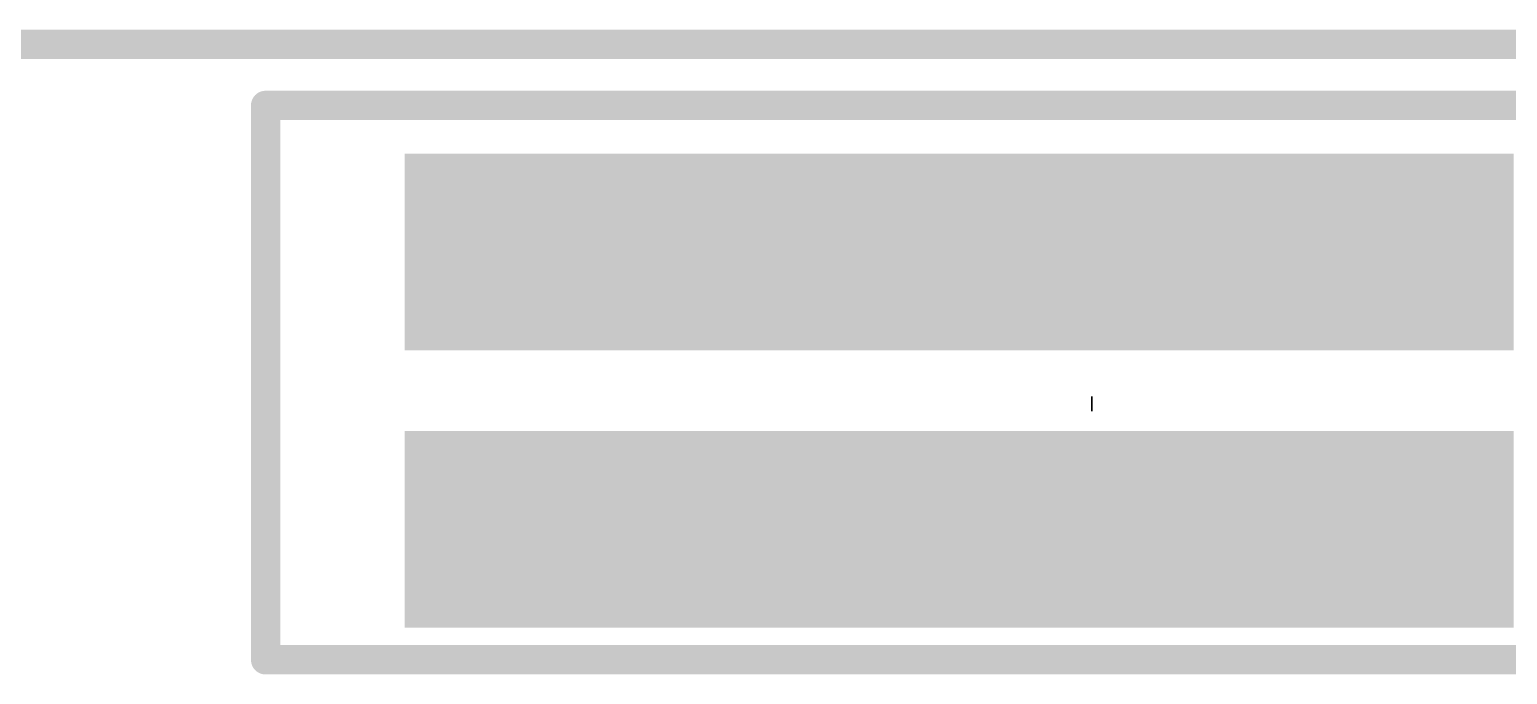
# Model space of a CAD drawing. Header units: millimetres. Extents: x 358.1 to 446.9, y 224.6 to 280.8.
# Drawn here: x 379.33 to 392.13, y 267.87 to 273.46 of the extents above; entities that cross this region are included whole.
import ezdxf

# ---------------------------------------------------------------- set-up
doc = ezdxf.new("R2010")
doc.units = ezdxf.units.MM
for name, color, linetype in [('TopLayer', 1, 'Continuous'), ('TopOverlay', 2, 'Continuous'), ('TopPaste', 8, 'Continuous'), ('TopSolder', 216, 'Continuous')]:
    doc.layers.add(name, color=color, linetype=linetype)

# ---------------------------------------------------------------- blocks, each defined once
blk = doc.blocks.new('CM4_10')
at = {"layer": 'TopLayer'}
for points in [[(-19.5, 0.75), (-19.7, 0.75), (-19.5, -0.75), (-19.7, -0.75)], [(-19.1, 0.75), (-19.3, 0.75), (-19.1, -0.75), (-19.3, -0.75)], [(-18.7, 0.75), (-18.9, 0.75), (-18.7, -0.75), (-18.9, -0.75)], [(-18.3, 0.75), (-18.5, 0.75), (-18.3, -0.75), (-18.5, -0.75)], [(-17.9, 0.75), (-18.1, 0.75), (-17.9, -0.75), (-18.1, -0.75)], [(-17.5, 0.75), (-17.7, 0.75), (-17.5, -0.75), (-17.7, -0.75)], [(-17.1, 0.75), (-17.3, 0.75), (-17.1, -0.75), (-17.3, -0.75)], [(-16.7, 0.75), (-16.9, 0.75), (-16.7, -0.75), (-16.9, -0.75)], [(-16.3, 0.75), (-16.5, 0.75), (-16.3, -0.75), (-16.5, -0.75)], [(-15.9, 0.75), (-16.1, 0.75), (-15.9, -0.75), (-16.1, -0.75)], [(-15.5, 0.75), (-15.7, 0.75), (-15.5, -0.75), (-15.7, -0.75)], [(-15.1, 0.75), (-15.3, 0.75), (-15.1, -0.75), (-15.3, -0.75)], [(-14.7, 0.75), (-14.9, 0.75), (-14.7, -0.75), (-14.9, -0.75)], [(-14.3, 0.75), (-14.5, 0.75), (-14.3, -0.75), (-14.5, -0.75)], [(-13.9, 0.75), (-14.1, 0.75), (-13.9, -0.75), (-14.1, -0.75)], [(-13.5, 0.75), (-13.7, 0.75), (-13.5, -0.75), (-13.7, -0.75)], [(-13.1, 0.75), (-13.3, 0.75), (-13.1, -0.75), (-13.3, -0.75)], [(-12.7, 0.75), (-12.9, 0.75), (-12.7, -0.75), (-12.9, -0.75)], [(-12.3, 0.75), (-12.5, 0.75), (-12.3, -0.75), (-12.5, -0.75)], [(-11.9, 0.75), (-12.1, 0.75), (-11.9, -0.75), (-12.1, -0.75)], [(-11.5, 0.75), (-11.7, 0.75), (-11.5, -0.75), (-11.7, -0.75)], [(-11.1, 0.75), (-11.3, 0.75), (-11.1, -0.75), (-11.3, -0.75)], [(-10.7, 0.75), (-10.9, 0.75), (-10.7, -0.75), (-10.9, -0.75)], [(-10.3, 0.75), (-10.5, 0.75), (-10.3, -0.75), (-10.5, -0.75)], [(-19.5, -1.65), (-19.7, -1.65), (-19.5, -3.15), (-19.7, -3.15)], [(-19.1, -1.65), (-19.3, -1.65), (-19.1, -3.15), (-19.3, -3.15)], [(-18.7, -1.65), (-18.9, -1.65), (-18.7, -3.15), (-18.9, -3.15)], [(-18.3, -1.65), (-18.5, -1.65), (-18.3, -3.15), (-18.5, -3.15)], [(-17.9, -1.65), (-18.1, -1.65), (-17.9, -3.15), (-18.1, -3.15)], [(-17.5, -1.65), (-17.7, -1.65), (-17.5, -3.15), (-17.7, -3.15)], [(-17.1, -1.65), (-17.3, -1.65), (-17.1, -3.15), (-17.3, -3.15)], [(-16.7, -1.65), (-16.9, -1.65), (-16.7, -3.15), (-16.9, -3.15)], [(-16.3, -1.65), (-16.5, -1.65), (-16.3, -3.15), (-16.5, -3.15)], [(-15.9, -1.65), (-16.1, -1.65), (-15.9, -3.15), (-16.1, -3.15)], [(-15.5, -1.65), (-15.7, -1.65), (-15.5, -3.15), (-15.7, -3.15)], [(-15.1, -1.65), (-15.3, -1.65), (-15.1, -3.15), (-15.3, -3.15)], [(-14.7, -1.65), (-14.9, -1.65), (-14.7, -3.15), (-14.9, -3.15)], [(-14.3, -1.65), (-14.5, -1.65), (-14.3, -3.15), (-14.5, -3.15)], [(-13.9, -1.65), (-14.1, -1.65), (-13.9, -3.15), (-14.1, -3.15)], [(-13.5, -1.65), (-13.7, -1.65), (-13.5, -3.15), (-13.7, -3.15)], [(-13.1, -1.65), (-13.3, -1.65), (-13.1, -3.15), (-13.3, -3.15)], [(-12.7, -1.65), (-12.9, -1.65), (-12.7, -3.15), (-12.9, -3.15)], [(-12.3, -1.65), (-12.5, -1.65), (-12.3, -3.15), (-12.5, -3.15)], [(-11.9, -1.65), (-12.1, -1.65), (-11.9, -3.15), (-12.1, -3.15)], [(-11.5, -1.65), (-11.7, -1.65), (-11.5, -3.15), (-11.7, -3.15)], [(-11.1, -1.65), (-11.3, -1.65), (-11.1, -3.15), (-11.3, -3.15)], [(-10.7, -1.65), (-10.9, -1.65), (-10.7, -3.15), (-10.9, -3.15)], [(-10.3, -1.65), (-10.5, -1.65), (-10.3, -3.15), (-10.5, -3.15)]]:
    blk.add_solid(points, dxfattribs=at)
at = {"layer": 'TopOverlay', "const_width": 0.254}
for points in [[(-31.8, 1.8), (17.219, 1.8)], [(-21.006, 1.27), (1.397, 1.27)], [(-21.006, -3.531), (-21.006, 1.27)], [(-21.006, -3.531), (1.397, -3.531)]]:
    blk.add_lwpolyline(points, dxfattribs=at)
at = {"layer": 'TopOverlay', "const_width": 0.127}
for points in [[(-21.069, 1.27, 1), (-20.942, 1.27, 1)], [(-21.069, 1.27, 1), (-20.942, 1.27, 1)], [(-21.069, -3.531, 1), (-20.942, -3.531, 1)], [(-21.069, -3.531, 1), (-20.942, -3.531, 1)]]:
    blk.add_lwpolyline(points, format="xyb", close=True, dxfattribs=at)
at = {"layer": 'TopPaste'}
for points in [[(-19.5, 0.75), (-19.7, 0.75), (-19.5, -0.75), (-19.7, -0.75)], [(-19.1, 0.75), (-19.3, 0.75), (-19.1, -0.75), (-19.3, -0.75)], [(-18.7, 0.75), (-18.9, 0.75), (-18.7, -0.75), (-18.9, -0.75)], [(-18.3, 0.75), (-18.5, 0.75), (-18.3, -0.75), (-18.5, -0.75)], [(-17.9, 0.75), (-18.1, 0.75), (-17.9, -0.75), (-18.1, -0.75)], [(-17.5, 0.75), (-17.7, 0.75), (-17.5, -0.75), (-17.7, -0.75)], [(-17.1, 0.75), (-17.3, 0.75), (-17.1, -0.75), (-17.3, -0.75)], [(-16.7, 0.75), (-16.9, 0.75), (-16.7, -0.75), (-16.9, -0.75)], [(-16.3, 0.75), (-16.5, 0.75), (-16.3, -0.75), (-16.5, -0.75)], [(-15.9, 0.75), (-16.1, 0.75), (-15.9, -0.75), (-16.1, -0.75)], [(-15.5, 0.75), (-15.7, 0.75), (-15.5, -0.75), (-15.7, -0.75)], [(-15.1, 0.75), (-15.3, 0.75), (-15.1, -0.75), (-15.3, -0.75)], [(-14.7, 0.75), (-14.9, 0.75), (-14.7, -0.75), (-14.9, -0.75)], [(-14.3, 0.75), (-14.5, 0.75), (-14.3, -0.75), (-14.5, -0.75)], [(-13.9, 0.75), (-14.1, 0.75), (-13.9, -0.75), (-14.1, -0.75)], [(-13.5, 0.75), (-13.7, 0.75), (-13.5, -0.75), (-13.7, -0.75)], [(-13.1, 0.75), (-13.3, 0.75), (-13.1, -0.75), (-13.3, -0.75)], [(-12.7, 0.75), (-12.9, 0.75), (-12.7, -0.75), (-12.9, -0.75)], [(-12.3, 0.75), (-12.5, 0.75), (-12.3, -0.75), (-12.5, -0.75)], [(-11.9, 0.75), (-12.1, 0.75), (-11.9, -0.75), (-12.1, -0.75)], [(-11.5, 0.75), (-11.7, 0.75), (-11.5, -0.75), (-11.7, -0.75)], [(-11.1, 0.75), (-11.3, 0.75), (-11.1, -0.75), (-11.3, -0.75)], [(-10.7, 0.75), (-10.9, 0.75), (-10.7, -0.75), (-10.9, -0.75)], [(-10.3, 0.75), (-10.5, 0.75), (-10.3, -0.75), (-10.5, -0.75)], [(-19.5, -1.65), (-19.7, -1.65), (-19.5, -3.15), (-19.7, -3.15)], [(-19.1, -1.65), (-19.3, -1.65), (-19.1, -3.15), (-19.3, -3.15)], [(-18.7, -1.65), (-18.9, -1.65), (-18.7, -3.15), (-18.9, -3.15)], [(-18.3, -1.65), (-18.5, -1.65), (-18.3, -3.15), (-18.5, -3.15)], [(-17.9, -1.65), (-18.1, -1.65), (-17.9, -3.15), (-18.1, -3.15)], [(-17.5, -1.65), (-17.7, -1.65), (-17.5, -3.15), (-17.7, -3.15)], [(-17.1, -1.65), (-17.3, -1.65), (-17.1, -3.15), (-17.3, -3.15)], [(-16.7, -1.65), (-16.9, -1.65), (-16.7, -3.15), (-16.9, -3.15)], [(-16.3, -1.65), (-16.5, -1.65), (-16.3, -3.15), (-16.5, -3.15)], [(-15.9, -1.65), (-16.1, -1.65), (-15.9, -3.15), (-16.1, -3.15)], [(-15.5, -1.65), (-15.7, -1.65), (-15.5, -3.15), (-15.7, -3.15)], [(-15.1, -1.65), (-15.3, -1.65), (-15.1, -3.15), (-15.3, -3.15)], [(-14.7, -1.65), (-14.9, -1.65), (-14.7, -3.15), (-14.9, -3.15)], [(-14.3, -1.65), (-14.5, -1.65), (-14.3, -3.15), (-14.5, -3.15)], [(-13.9, -1.65), (-14.1, -1.65), (-13.9, -3.15), (-14.1, -3.15)], [(-13.5, -1.65), (-13.7, -1.65), (-13.5, -3.15), (-13.7, -3.15)], [(-13.1, -1.65), (-13.3, -1.65), (-13.1, -3.15), (-13.3, -3.15)], [(-12.7, -1.65), (-12.9, -1.65), (-12.7, -3.15), (-12.9, -3.15)], [(-12.3, -1.65), (-12.5, -1.65), (-12.3, -3.15), (-12.5, -3.15)], [(-11.9, -1.65), (-12.1, -1.65), (-11.9, -3.15), (-12.1, -3.15)], [(-11.5, -1.65), (-11.7, -1.65), (-11.5, -3.15), (-11.7, -3.15)], [(-11.1, -1.65), (-11.3, -1.65), (-11.1, -3.15), (-11.3, -3.15)], [(-10.7, -1.65), (-10.9, -1.65), (-10.7, -3.15), (-10.9, -3.15)], [(-10.3, -1.65), (-10.5, -1.65), (-10.3, -3.15), (-10.5, -3.15)]]:
    blk.add_solid(points, dxfattribs=at)
at = {"layer": 'TopSolder'}
for points in [[(-19.398, 0.852), (-19.802, 0.852), (-19.398, -0.852), (-19.802, -0.852)], [(-18.998, 0.852), (-19.402, 0.852), (-18.998, -0.852), (-19.402, -0.852)], [(-18.598, 0.852), (-19.002, 0.852), (-18.598, -0.852), (-19.002, -0.852)], [(-18.198, 0.852), (-18.602, 0.852), (-18.198, -0.852), (-18.602, -0.852)], [(-17.798, 0.852), (-18.202, 0.852), (-17.798, -0.852), (-18.202, -0.852)], [(-17.398, 0.852), (-17.802, 0.852), (-17.398, -0.852), (-17.802, -0.852)], [(-16.998, 0.852), (-17.402, 0.852), (-16.998, -0.852), (-17.402, -0.852)], [(-16.598, 0.852), (-17.002, 0.852), (-16.598, -0.852), (-17.002, -0.852)], [(-16.198, 0.852), (-16.602, 0.852), (-16.198, -0.852), (-16.602, -0.852)], [(-15.798, 0.852), (-16.202, 0.852), (-15.798, -0.852), (-16.202, -0.852)], [(-15.398, 0.852), (-15.802, 0.852), (-15.398, -0.852), (-15.802, -0.852)], [(-14.998, 0.852), (-15.402, 0.852), (-14.998, -0.852), (-15.402, -0.852)], [(-14.598, 0.852), (-15.002, 0.852), (-14.598, -0.852), (-15.002, -0.852)], [(-14.198, 0.852), (-14.602, 0.852), (-14.198, -0.852), (-14.602, -0.852)], [(-13.798, 0.852), (-14.202, 0.852), (-13.798, -0.852), (-14.202, -0.852)], [(-13.398, 0.852), (-13.802, 0.852), (-13.398, -0.852), (-13.802, -0.852)], [(-12.998, 0.852), (-13.402, 0.852), (-12.998, -0.852), (-13.402, -0.852)], [(-12.598, 0.852), (-13.002, 0.852), (-12.598, -0.852), (-13.002, -0.852)], [(-12.198, 0.852), (-12.602, 0.852), (-12.198, -0.852), (-12.602, -0.852)], [(-11.798, 0.852), (-12.202, 0.852), (-11.798, -0.852), (-12.202, -0.852)], [(-11.398, 0.852), (-11.802, 0.852), (-11.398, -0.852), (-11.802, -0.852)], [(-10.998, 0.852), (-11.402, 0.852), (-10.998, -0.852), (-11.402, -0.852)], [(-10.598, 0.852), (-11.002, 0.852), (-10.598, -0.852), (-11.002, -0.852)], [(-10.198, 0.852), (-10.602, 0.852), (-10.198, -0.852), (-10.602, -0.852)], [(-19.398, -1.548), (-19.802, -1.548), (-19.398, -3.252), (-19.802, -3.252)], [(-18.998, -1.548), (-19.402, -1.548), (-18.998, -3.252), (-19.402, -3.252)], [(-18.598, -1.548), (-19.002, -1.548), (-18.598, -3.252), (-19.002, -3.252)], [(-18.198, -1.548), (-18.602, -1.548), (-18.198, -3.252), (-18.602, -3.252)], [(-17.798, -1.548), (-18.202, -1.548), (-17.798, -3.252), (-18.202, -3.252)], [(-17.398, -1.548), (-17.802, -1.548), (-17.398, -3.252), (-17.802, -3.252)], [(-16.998, -1.548), (-17.402, -1.548), (-16.998, -3.252), (-17.402, -3.252)], [(-16.598, -1.548), (-17.002, -1.548), (-16.598, -3.252), (-17.002, -3.252)], [(-16.198, -1.548), (-16.602, -1.548), (-16.198, -3.252), (-16.602, -3.252)], [(-15.798, -1.548), (-16.202, -1.548), (-15.798, -3.252), (-16.202, -3.252)], [(-15.398, -1.548), (-15.802, -1.548), (-15.398, -3.252), (-15.802, -3.252)], [(-14.998, -1.548), (-15.402, -1.548), (-14.998, -3.252), (-15.402, -3.252)], [(-14.598, -1.548), (-15.002, -1.548), (-14.598, -3.252), (-15.002, -3.252)], [(-14.198, -1.548), (-14.602, -1.548), (-14.198, -3.252), (-14.602, -3.252)], [(-13.798, -1.548), (-14.202, -1.548), (-13.798, -3.252), (-14.202, -3.252)], [(-13.398, -1.548), (-13.802, -1.548), (-13.398, -3.252), (-13.802, -3.252)], [(-12.998, -1.548), (-13.402, -1.548), (-12.998, -3.252), (-13.402, -3.252)], [(-12.598, -1.548), (-13.002, -1.548), (-12.598, -3.252), (-13.002, -3.252)], [(-12.198, -1.548), (-12.602, -1.548), (-12.198, -3.252), (-12.602, -3.252)], [(-11.798, -1.548), (-12.202, -1.548), (-11.798, -3.252), (-12.202, -3.252)], [(-11.398, -1.548), (-11.802, -1.548), (-11.398, -3.252), (-11.802, -3.252)], [(-10.998, -1.548), (-11.402, -1.548), (-10.998, -3.252), (-11.402, -3.252)], [(-10.598, -1.548), (-11.002, -1.548), (-10.598, -3.252), (-11.002, -3.252)], [(-10.198, -1.548), (-10.602, -1.548), (-10.198, -3.252), (-10.602, -3.252)]]:
    blk.add_solid(points, dxfattribs=at)

msp = doc.modelspace()

# ---------------------------------------------------------------- linework, layer by layer
at = {"layer": 'TopLayer'}
for p, q in [((388.534, 270.153), (388.534, 270.28)), ((388.534, 270.28), (388.534, 270.28)), ((388.534, 270.28), (388.534, 270.153)), ((388.534, 270.153), (388.534, 270.28)), ((388.534, 270.28), (388.534, 270.28)), ((388.534, 270.28), (388.534, 270.153)), ((388.534, 270.153), (388.534, 270.28)), ((388.534, 270.28), (388.534, 270.28)), ((388.534, 270.28), (388.534, 270.153)), ((388.534, 270.153), (388.534, 270.28)), ((388.534, 270.28), (388.534, 270.28)), ((388.534, 270.28), (388.534, 270.153)), ((388.534, 270.153), (388.534, 270.28)), ((388.534, 270.28), (388.534, 270.28)), ((388.534, 270.28), (388.534, 270.153)), ((388.534, 270.153), (388.534, 270.28)), ((388.534, 270.28), (388.534, 270.28)), ((388.534, 270.28), (388.534, 270.153)), ((388.534, 270.153), (388.534, 270.28)), ((388.534, 270.28), (388.534, 270.28)), ((388.534, 270.28), (388.534, 270.153)), ((388.534, 270.153), (388.534, 270.28)), ((388.534, 270.28), (388.534, 270.28)), ((388.534, 270.28), (388.534, 270.153)), ((388.534, 270.153), (388.534, 270.28)), ((388.534, 270.28), (388.534, 270.28)), ((388.534, 270.28), (388.534, 270.153)), ((388.534, 270.153), (388.534, 270.28)), ((388.534, 270.28), (388.534, 270.28)), ((388.534, 270.28), (388.534, 270.153)), ((388.534, 270.153), (388.534, 270.28)), ((388.534, 270.28), (388.534, 270.28)), ((388.534, 270.28), (388.534, 270.153)), ((388.534, 270.153), (388.534, 270.28)), ((388.534, 270.28), (388.534, 270.28)), ((388.534, 270.28), (388.534, 270.153)), ((388.534, 270.153), (388.534, 270.28)), ((388.534, 270.28), (388.534, 270.28)), ((388.534, 270.28), (388.534, 270.153)), ((388.534, 270.153), (388.534, 270.28)), ((388.534, 270.28), (388.534, 270.28)), ((388.534, 270.28), (388.534, 270.153)), ((388.534, 270.153), (388.534, 270.28)), ((388.534, 270.28), (388.534, 270.28)), ((388.534, 270.28), (388.534, 270.153)), ((388.534, 270.153), (388.534, 270.28)), ((388.534, 270.28), (388.534, 270.28)), ((388.534, 270.28), (388.534, 270.153)), ((388.534, 270.153), (388.534, 270.28)), ((388.534, 270.28), (388.534, 270.28)), ((388.534, 270.28), (388.534, 270.153)), ((388.534, 270.153), (388.534, 270.28)), ((388.534, 270.28), (388.534, 270.28)), ((388.534, 270.28), (388.534, 270.153)), ((388.534, 270.153), (388.534, 270.28)), ((388.534, 270.28), (388.534, 270.28)), ((388.534, 270.28), (388.534, 270.153)), ((388.534, 270.153), (388.534, 270.28)), ((388.534, 270.28), (388.534, 270.28)), ((388.534, 270.28), (388.534, 270.153)), ((388.534, 270.153), (388.534, 270.28)), ((388.534, 270.28), (388.534, 270.28)), ((388.534, 270.28), (388.534, 270.153)), ((388.534, 270.153), (388.534, 270.28)), ((388.534, 270.28), (388.534, 270.28)), ((388.534, 270.28), (388.534, 270.153)), ((388.534, 270.153), (388.534, 270.28)), ((388.534, 270.28), (388.534, 270.28)), ((388.534, 270.28), (388.534, 270.153)), ((388.534, 270.153), (388.534, 270.28)), ((388.534, 270.28), (388.534, 270.28)), ((388.534, 270.28), (388.534, 270.153)), ((388.534, 270.153), (388.534, 270.28)), ((388.534, 270.28), (388.534, 270.28)), ((388.534, 270.28), (388.534, 270.153)), ((388.534, 270.153), (388.534, 270.28)), ((388.534, 270.28), (388.534, 270.28)), ((388.534, 270.28), (388.534, 270.153)), ((388.534, 270.153), (388.534, 270.28)), ((388.534, 270.28), (388.534, 270.28)), ((388.534, 270.28), (388.534, 270.153)), ((388.534, 270.153), (388.534, 270.28)), ((388.534, 270.28), (388.534, 270.28)), ((388.534, 270.28), (388.534, 270.153)), ((388.534, 270.153), (388.534, 270.28)), ((388.534, 270.28), (388.534, 270.28)), ((388.534, 270.28), (388.534, 270.153)), ((388.534, 270.153), (388.534, 270.28)), ((388.534, 270.28), (388.534, 270.28)), ((388.534, 270.28), (388.534, 270.153)), ((388.534, 270.153), (388.534, 270.28)), ((388.534, 270.28), (388.534, 270.28)), ((388.534, 270.28), (388.534, 270.153)), ((388.534, 270.153), (388.534, 270.28)), ((388.534, 270.28), (388.534, 270.28)), ((388.534, 270.28), (388.534, 270.153)), ((388.534, 270.153), (388.534, 270.28)), ((388.534, 270.28), (388.534, 270.28)), ((388.534, 270.28), (388.534, 270.153)), ((388.534, 270.153), (388.534, 270.28)), ((388.534, 270.28), (388.534, 270.28)), ((388.534, 270.28), (388.534, 270.153)), ((388.534, 270.153), (388.534, 270.28)), ((388.534, 270.28), (388.534, 270.28)), ((388.534, 270.28), (388.534, 270.153)), ((388.534, 270.153), (388.534, 270.28)), ((388.534, 270.28), (388.534, 270.28)), ((388.534, 270.28), (388.534, 270.153)), ((388.534, 270.153), (388.534, 270.28)), ((388.534, 270.28), (388.534, 270.28)), ((388.534, 270.28), (388.534, 270.153)), ((388.534, 270.153), (388.534, 270.28)), ((388.534, 270.28), (388.534, 270.28)), ((388.534, 270.28), (388.534, 270.153)), ((388.534, 270.153), (388.534, 270.28)), ((388.534, 270.28), (388.534, 270.28)), ((388.534, 270.28), (388.534, 270.153)), ((388.534, 270.153), (388.534, 270.28)), ((388.534, 270.28), (388.534, 270.28)), ((388.534, 270.28), (388.534, 270.153)), ((388.534, 270.153), (388.534, 270.28)), ((388.534, 270.28), (388.534, 270.28)), ((388.534, 270.28), (388.534, 270.153)), ((388.534, 270.153), (388.534, 270.28)), ((388.534, 270.28), (388.534, 270.28)), ((388.534, 270.28), (388.534, 270.153)), ((388.534, 270.153), (388.534, 270.28)), ((388.534, 270.28), (388.534, 270.28)), ((388.534, 270.28), (388.534, 270.153)), ((388.534, 270.153), (388.534, 270.28)), ((388.534, 270.28), (388.534, 270.28)), ((388.534, 270.28), (388.534, 270.153)), ((388.534, 270.153), (388.534, 270.28)), ((388.534, 270.28), (388.534, 270.28)), ((388.534, 270.28), (388.534, 270.153)), ((388.534, 270.153), (388.534, 270.28)), ((388.534, 270.28), (388.534, 270.28)), ((388.534, 270.28), (388.534, 270.153)), ((388.534, 270.153), (388.534, 270.28)), ((388.534, 270.28), (388.534, 270.28)), ((388.534, 270.28), (388.534, 270.153)), ((388.534, 270.153), (388.534, 270.28)), ((388.534, 270.28), (388.534, 270.28)), ((388.534, 270.28), (388.534, 270.153)), ((388.534, 270.153), (388.534, 270.28)), ((388.534, 270.28), (388.534, 270.28)), ((388.534, 270.28), (388.534, 270.153)), ((388.534, 270.153), (388.534, 270.28)), ((388.534, 270.28), (388.534, 270.28)), ((388.534, 270.28), (388.534, 270.153)), ((388.534, 270.153), (388.534, 270.28)), ((388.534, 270.28), (388.534, 270.28)), ((388.534, 270.28), (388.534, 270.153)), ((388.534, 270.153), (388.534, 270.28)), ((388.534, 270.28), (388.534, 270.28)), ((388.534, 270.28), (388.534, 270.153)), ((388.534, 270.153), (388.534, 270.28)), ((388.534, 270.28), (388.534, 270.28)), ((388.534, 270.28), (388.534, 270.153)), ((388.534, 270.153), (388.534, 270.28)), ((388.534, 270.28), (388.534, 270.28)), ((388.534, 270.28), (388.534, 270.153)), ((388.534, 270.153), (388.534, 270.28)), ((388.534, 270.28), (388.534, 270.28)), ((388.534, 270.28), (388.534, 270.153)), ((388.534, 270.153), (388.534, 270.28)), ((388.534, 270.28), (388.534, 270.28)), ((388.534, 270.28), (388.534, 270.153)), ((388.534, 270.153), (388.534, 270.28)), ((388.534, 270.28), (388.534, 270.28)), ((388.534, 270.28), (388.534, 270.153)), ((388.534, 270.153), (388.534, 270.28)), ((388.534, 270.28), (388.534, 270.28)), ((388.534, 270.28), (388.534, 270.153)), ((388.534, 270.153), (388.534, 270.28)), ((388.534, 270.28), (388.534, 270.28)), ((388.534, 270.28), (388.534, 270.153)), ((388.534, 270.153), (388.534, 270.28)), ((388.534, 270.28), (388.534, 270.28)), ((388.534, 270.28), (388.534, 270.153)), ((388.534, 270.153), (388.534, 270.28)), ((388.534, 270.28), (388.534, 270.28)), ((388.534, 270.28), (388.534, 270.153)), ((388.534, 270.153), (388.534, 270.28)), ((388.534, 270.28), (388.534, 270.28)), ((388.534, 270.28), (388.534, 270.153)), ((388.534, 270.153), (388.534, 270.28)), ((388.534, 270.28), (388.534, 270.28)), ((388.534, 270.28), (388.534, 270.153)), ((388.534, 270.153), (388.534, 270.28)), ((388.534, 270.28), (388.534, 270.28)), ((388.534, 270.28), (388.534, 270.153)), ((388.534, 270.153), (388.534, 270.28)), ((388.534, 270.28), (388.534, 270.28)), ((388.534, 270.28), (388.534, 270.153)), ((388.534, 270.153), (388.534, 270.28)), ((388.534, 270.28), (388.534, 270.28)), ((388.534, 270.28), (388.534, 270.153)), ((388.534, 270.153), (388.534, 270.28)), ((388.534, 270.28), (388.534, 270.28)), ((388.534, 270.28), (388.534, 270.153)), ((388.534, 270.153), (388.534, 270.28)), ((388.534, 270.28), (388.534, 270.28)), ((388.534, 270.28), (388.534, 270.153)), ((388.534, 270.153), (388.534, 270.28)), ((388.534, 270.28), (388.534, 270.28)), ((388.534, 270.28), (388.534, 270.153)), ((388.534, 270.153), (388.534, 270.28)), ((388.534, 270.28), (388.534, 270.28)), ((388.534, 270.28), (388.534, 270.153)), ((388.534, 270.153), (388.534, 270.28)), ((388.534, 270.28), (388.534, 270.28)), ((388.534, 270.28), (388.534, 270.153)), ((388.534, 270.153), (388.534, 270.28)), ((388.534, 270.28), (388.534, 270.28)), ((388.534, 270.28), (388.534, 270.153)), ((388.534, 270.153), (388.534, 270.28)), ((388.534, 270.28), (388.534, 270.28)), ((388.534, 270.28), (388.534, 270.153)), ((388.534, 270.153), (388.534, 270.28)), ((388.534, 270.28), (388.534, 270.28)), ((388.534, 270.28), (388.534, 270.153)), ((388.534, 270.153), (388.534, 270.28)), ((388.534, 270.28), (388.534, 270.28)), ((388.534, 270.28), (388.534, 270.153)), ((388.534, 270.153), (388.534, 270.28)), ((388.534, 270.28), (388.534, 270.28)), ((388.534, 270.28), (388.534, 270.153)), ((388.534, 270.153), (388.534, 270.28)), ((388.534, 270.28), (388.534, 270.28)), ((388.534, 270.28), (388.534, 270.153)), ((388.534, 270.153), (388.534, 270.153)), ((388.534, 270.153), (388.534, 270.153)), ((388.534, 270.153), (388.534, 270.153)), ((388.534, 270.153), (388.534, 270.153)), ((388.534, 270.153), (388.534, 270.153)), ((388.534, 270.153), (388.534, 270.153)), ((388.534, 270.153), (388.534, 270.153)), ((388.534, 270.153), (388.534, 270.153)), ((388.534, 270.153), (388.534, 270.153)), ((388.534, 270.153), (388.534, 270.153)), ((388.534, 270.153), (388.534, 270.153)), ((388.534, 270.153), (388.534, 270.153)), ((388.534, 270.153), (388.534, 270.153)), ((388.534, 270.153), (388.534, 270.153)), ((388.534, 270.153), (388.534, 270.153)), ((388.534, 270.153), (388.534, 270.153)), ((388.534, 270.153), (388.534, 270.153)), ((388.534, 270.153), (388.534, 270.153)), ((388.534, 270.153), (388.534, 270.153)), ((388.534, 270.153), (388.534, 270.153)), ((388.534, 270.153), (388.534, 270.153)), ((388.534, 270.153), (388.534, 270.153)), ((388.534, 270.153), (388.534, 270.153)), ((388.534, 270.153), (388.534, 270.153)), ((388.534, 270.153), (388.534, 270.153)), ((388.534, 270.153), (388.534, 270.153)), ((388.534, 270.153), (388.534, 270.153)), ((388.534, 270.153), (388.534, 270.153)), ((388.534, 270.153), (388.534, 270.153)), ((388.534, 270.153), (388.534, 270.153)), ((388.534, 270.153), (388.534, 270.153)), ((388.534, 270.153), (388.534, 270.153)), ((388.534, 270.153), (388.534, 270.153)), ((388.534, 270.153), (388.534, 270.153)), ((388.534, 270.153), (388.534, 270.153)), ((388.534, 270.153), (388.534, 270.153)), ((388.534, 270.153), (388.534, 270.153)), ((388.534, 270.153), (388.534, 270.153)), ((388.534, 270.153), (388.534, 270.153)), ((388.534, 270.153), (388.534, 270.153)), ((388.534, 270.153), (388.534, 270.153)), ((388.534, 270.153), (388.534, 270.153)), ((388.534, 270.153), (388.534, 270.153)), ((388.534, 270.153), (388.534, 270.153)), ((388.534, 270.153), (388.534, 270.153)), ((388.534, 270.153), (388.534, 270.153)), ((388.534, 270.153), (388.534, 270.153)), ((388.534, 270.153), (388.534, 270.153)), ((388.534, 270.153), (388.534, 270.153)), ((388.534, 270.153), (388.534, 270.153)), ((388.534, 270.153), (388.534, 270.153)), ((388.534, 270.153), (388.534, 270.153)), ((388.534, 270.153), (388.534, 270.153)), ((388.534, 270.153), (388.534, 270.153)), ((388.534, 270.153), (388.534, 270.153)), ((388.534, 270.153), (388.534, 270.153)), ((388.534, 270.153), (388.534, 270.153)), ((388.534, 270.153), (388.534, 270.153)), ((388.534, 270.153), (388.534, 270.153)), ((388.534, 270.153), (388.534, 270.153)), ((388.534, 270.153), (388.534, 270.153)), ((388.534, 270.153), (388.534, 270.153)), ((388.534, 270.153), (388.534, 270.153)), ((388.534, 270.153), (388.534, 270.153)), ((388.534, 270.153), (388.534, 270.153)), ((388.534, 270.153), (388.534, 270.153)), ((388.534, 270.153), (388.534, 270.153)), ((388.534, 270.153), (388.534, 270.153)), ((388.534, 270.153), (388.534, 270.153)), ((388.534, 270.153), (388.534, 270.153)), ((388.534, 270.153), (388.534, 270.153)), ((388.534, 270.153), (388.534, 270.153)), ((388.534, 270.153), (388.534, 270.153)), ((388.534, 270.153), (388.534, 270.153)), ((388.534, 270.153), (388.534, 270.153)), ((388.534, 270.153), (388.534, 270.153)), ((388.534, 270.153), (388.534, 270.153)), ((388.534, 270.153), (388.534, 270.153)), ((388.534, 270.153), (388.534, 270.153)), ((388.534, 270.153), (388.534, 270.153)), ((388.534, 270.153), (388.534, 270.153)), ((388.534, 270.153), (388.534, 270.153)), ((388.534, 270.153), (388.534, 270.153)), ((388.534, 270.153), (388.534, 270.153)), ((388.534, 270.153), (388.534, 270.153)), ((388.534, 270.153), (388.534, 270.153)), ((388.534, 270.153), (388.534, 270.153)), ((388.534, 270.153), (388.534, 270.153)), ((388.534, 270.153), (388.534, 270.153)), ((388.534, 270.153), (388.534, 270.153)), ((388.534, 270.153), (388.534, 270.153)), ((388.534, 270.153), (388.534, 270.153)), ((388.534, 270.153), (388.534, 270.153)), ((388.534, 270.153), (388.534, 270.153)), ((388.534, 270.153), (388.534, 270.153)), ((388.534, 270.153), (388.534, 270.153)), ((388.534, 270.153), (388.534, 270.153)), ((388.534, 270.153), (388.534, 270.153)), ((388.534, 270.153), (388.534, 270.153)), ((388.534, 270.153), (388.534, 270.153)), ((388.534, 270.153), (388.534, 270.153)), ((388.534, 270.153), (388.534, 270.153)), ((388.534, 270.153), (388.534, 270.153)), ((388.534, 270.153), (388.534, 270.153)), ((388.534, 270.153), (388.534, 270.153)), ((388.534, 270.153), (388.534, 270.153)), ((388.534, 270.153), (388.534, 270.153)), ((388.534, 270.153), (388.534, 270.153)), ((388.534, 270.153), (388.534, 270.153)), ((388.534, 270.153), (388.534, 270.153)), ((388.534, 270.153), (388.534, 270.153)), ((388.534, 270.153), (388.534, 270.153)), ((388.534, 270.153), (388.534, 270.153)), ((388.534, 270.153), (388.534, 270.153)), ((388.534, 270.153), (388.534, 270.153)), ((388.534, 270.153), (388.534, 270.153)), ((388.534, 270.153), (388.534, 270.153)), ((388.534, 270.153), (388.534, 270.153)), ((388.534, 270.153), (388.534, 270.153)), ((388.534, 270.153), (388.534, 270.153)), ((388.534, 270.153), (388.534, 270.153)), ((388.534, 270.153), (388.534, 270.153)), ((388.534, 270.153), (388.534, 270.153)), ((388.534, 270.153), (388.534, 270.153)), ((388.534, 270.153), (388.534, 270.153)), ((388.534, 270.153), (388.534, 270.153)), ((388.534, 270.153), (388.534, 270.153)), ((388.534, 270.153), (388.534, 270.153)), ((388.534, 270.153), (388.534, 270.153)), ((388.534, 270.153), (388.534, 270.153)), ((388.534, 270.153), (388.534, 270.153)), ((388.534, 270.153), (388.534, 270.153)), ((388.534, 270.153), (388.534, 270.153)), ((388.534, 270.153), (388.534, 270.153)), ((388.534, 270.153), (388.534, 270.153)), ((388.534, 270.153), (388.534, 270.153)), ((388.534, 270.153), (388.534, 270.153)), ((388.534, 270.153), (388.534, 270.153)), ((388.534, 270.153), (388.534, 270.153)), ((388.534, 270.153), (388.534, 270.153)), ((388.534, 270.153), (388.534, 270.153)), ((388.534, 270.153), (388.534, 270.153)), ((388.534, 270.153), (388.534, 270.153)), ((388.534, 270.153), (388.534, 270.153)), ((388.534, 270.153), (388.534, 270.153)), ((388.534, 270.153), (388.534, 270.153)), ((388.534, 270.153), (388.534, 270.153)), ((388.534, 270.153), (388.534, 270.153)), ((388.534, 270.153), (388.534, 270.153)), ((388.534, 270.153), (388.534, 270.153)), ((388.534, 270.153), (388.534, 270.153)), ((388.534, 270.153), (388.534, 270.153)), ((388.534, 270.153), (388.534, 270.153)), ((388.534, 270.153), (388.534, 270.153)), ((388.534, 270.153), (388.534, 270.153)), ((388.534, 270.153), (388.534, 270.153)), ((388.534, 270.153), (388.534, 270.153)), ((388.534, 270.153), (388.534, 270.153)), ((388.534, 270.153), (388.534, 270.153)), ((388.534, 270.153), (388.534, 270.153)), ((388.534, 270.153), (388.534, 270.153)), ((388.534, 270.153), (388.534, 270.153)), ((388.534, 270.153), (388.534, 270.153)), ((388.534, 270.153), (388.534, 270.153)), ((388.534, 270.153), (388.534, 270.153)), ((388.534, 270.153), (388.534, 270.153)), ((388.534, 270.153), (388.534, 270.153)), ((388.534, 270.153), (388.534, 270.153)), ((388.534, 270.153), (388.534, 270.153)), ((388.534, 270.153), (388.534, 270.153)), ((388.534, 270.153), (388.534, 270.153)), ((388.534, 270.153), (388.534, 270.153)), ((388.534, 270.153), (388.534, 270.153)), ((388.534, 270.153), (388.534, 270.153)), ((388.534, 270.153), (388.534, 270.153)), ((388.534, 270.153), (388.534, 270.153)), ((388.534, 270.153), (388.534, 270.153)), ((388.534, 270.153), (388.534, 270.153)), ((388.534, 270.153), (388.534, 270.153)), ((388.534, 270.153), (388.534, 270.153)), ((388.534, 270.153), (388.534, 270.153)), ((388.534, 270.153), (388.534, 270.153)), ((388.534, 270.153), (388.534, 270.153)), ((388.534, 270.153), (388.534, 270.153)), ((388.534, 270.153), (388.534, 270.153)), ((388.534, 270.153), (388.534, 270.153)), ((388.534, 270.153), (388.534, 270.153)), ((388.534, 270.153), (388.534, 270.153)), ((388.534, 270.153), (388.534, 270.153)), ((388.534, 270.153), (388.534, 270.153)), ((388.534, 270.153), (388.534, 270.153)), ((388.534, 270.153), (388.534, 270.153)), ((388.534, 270.153), (388.534, 270.153)), ((388.534, 270.153), (388.534, 270.153)), ((388.534, 270.153), (388.534, 270.153)), ((388.534, 270.153), (388.534, 270.153)), ((388.534, 270.153), (388.534, 270.153)), ((388.534, 270.153), (388.534, 270.153)), ((388.534, 270.153), (388.534, 270.153)), ((388.534, 270.153), (388.534, 270.153)), ((388.534, 270.153), (388.534, 270.153)), ((388.534, 270.153), (388.534, 270.153)), ((388.534, 270.153), (388.534, 270.153)), ((388.534, 270.153), (388.534, 270.153)), ((388.534, 270.153), (388.534, 270.153)), ((388.534, 270.153), (388.534, 270.153)), ((388.534, 270.153), (388.534, 270.153)), ((388.534, 270.153), (388.534, 270.153)), ((388.534, 270.153), (388.534, 270.153)), ((388.534, 270.153), (388.534, 270.153)), ((388.534, 270.153), (388.534, 270.153)), ((388.534, 270.153), (388.534, 270.153)), ((388.534, 270.153), (388.534, 270.153)), ((388.534, 270.153), (388.534, 270.153)), ((388.534, 270.153), (388.534, 270.153)), ((388.534, 270.153), (388.534, 270.153)), ((388.534, 270.153), (388.534, 270.153)), ((388.534, 270.153), (388.534, 270.153)), ((388.534, 270.153), (388.534, 270.153)), ((388.534, 270.153), (388.534, 270.153)), ((388.534, 270.153), (388.534, 270.153)), ((388.534, 270.153), (388.534, 270.153)), ((388.534, 270.153), (388.534, 270.153)), ((388.534, 270.153), (388.534, 270.153)), ((388.534, 270.153), (388.534, 270.153)), ((388.534, 270.153), (388.534, 270.153)), ((388.534, 270.153), (388.534, 270.153)), ((388.534, 270.153), (388.534, 270.153)), ((388.534, 270.153), (388.534, 270.153)), ((388.534, 270.153), (388.534, 270.153)), ((388.534, 270.153), (388.534, 270.153)), ((388.534, 270.153), (388.534, 270.153)), ((388.534, 270.153), (388.534, 270.153)), ((388.534, 270.153), (388.534, 270.153)), ((388.534, 270.153), (388.534, 270.153)), ((388.534, 270.153), (388.534, 270.153)), ((388.534, 270.153), (388.534, 270.153)), ((388.534, 270.153), (388.534, 270.153)), ((388.534, 270.153), (388.534, 270.153)), ((388.534, 270.153), (388.534, 270.153)), ((388.534, 270.153), (388.534, 270.153)), ((388.534, 270.153), (388.534, 270.153)), ((388.534, 270.153), (388.534, 270.153)), ((388.534, 270.153), (388.534, 270.153)), ((388.534, 270.153), (388.534, 270.153)), ((388.534, 270.153), (388.534, 270.153)), ((388.534, 270.153), (388.534, 270.153)), ((388.534, 270.153), (388.534, 270.153)), ((388.534, 270.153), (388.534, 270.153)), ((388.534, 270.153), (388.534, 270.153)), ((388.534, 270.153), (388.534, 270.153)), ((388.534, 270.153), (388.534, 270.153)), ((388.534, 270.153), (388.534, 270.153)), ((388.534, 270.153), (388.534, 270.153)), ((388.534, 270.153), (388.534, 270.153)), ((388.534, 270.153), (388.534, 270.153)), ((388.534, 270.153), (388.534, 270.153)), ((388.534, 270.153), (388.534, 270.153)), ((388.534, 270.153), (388.534, 270.153)), ((388.534, 270.153), (388.534, 270.153)), ((388.534, 270.153), (388.534, 270.153)), ((388.534, 270.153), (388.534, 270.153)), ((388.534, 270.153), (388.534, 270.153)), ((388.534, 270.153), (388.534, 270.153)), ((388.534, 270.153), (388.534, 270.153)), ((388.534, 270.153), (388.534, 270.153)), ((388.534, 270.153), (388.534, 270.153)), ((388.534, 270.153), (388.534, 270.153)), ((388.534, 270.153), (388.534, 270.153)), ((388.534, 270.153), (388.534, 270.153)), ((388.534, 270.153), (388.534, 270.153)), ((388.534, 270.153), (388.534, 270.153)), ((388.534, 270.153), (388.534, 270.153)), ((388.534, 270.153), (388.534, 270.153)), ((388.534, 270.153), (388.534, 270.153)), ((388.534, 270.153), (388.534, 270.153)), ((388.534, 270.153), (388.534, 270.153)), ((388.534, 270.153), (388.534, 270.153)), ((388.534, 270.153), (388.534, 270.153)), ((388.534, 270.153), (388.534, 270.153)), ((388.534, 270.153), (388.534, 270.153)), ((388.534, 270.153), (388.534, 270.153)), ((388.534, 270.153), (388.534, 270.153)), ((388.534, 270.153), (388.534, 270.153)), ((388.534, 270.153), (388.534, 270.153)), ((388.534, 270.153), (388.534, 270.153)), ((388.534, 270.153), (388.534, 270.153)), ((388.534, 270.153), (388.534, 270.153)), ((388.534, 270.153), (388.534, 270.153)), ((388.534, 270.153), (388.534, 270.153)), ((388.534, 270.153), (388.534, 270.153)), ((388.534, 270.153), (388.534, 270.153)), ((388.534, 270.153), (388.534, 270.153)), ((388.534, 270.153), (388.534, 270.153)), ((388.534, 270.153), (388.534, 270.153)), ((388.534, 270.153), (388.534, 270.153)), ((388.534, 270.153), (388.534, 270.153)), ((388.534, 270.153), (388.534, 270.153)), ((388.534, 270.153), (388.534, 270.153)), ((388.534, 270.153), (388.534, 270.153)), ((388.534, 270.153), (388.534, 270.153)), ((388.534, 270.153), (388.534, 270.153)), ((388.534, 270.153), (388.534, 270.153)), ((388.534, 270.153), (388.534, 270.153)), ((388.534, 270.153), (388.534, 270.153)), ((388.534, 270.153), (388.534, 270.153)), ((388.534, 270.153), (388.534, 270.153)), ((388.534, 270.153), (388.534, 270.153)), ((388.534, 270.153), (388.534, 270.153)), ((388.534, 270.153), (388.534, 270.153)), ((388.534, 270.153), (388.534, 270.153)), ((388.534, 270.153), (388.534, 270.153)), ((388.534, 270.153), (388.534, 270.153)), ((388.534, 270.153), (388.534, 270.153)), ((388.534, 270.153), (388.534, 270.153)), ((388.534, 270.153), (388.534, 270.153)), ((388.534, 270.153), (388.534, 270.153)), ((388.534, 270.153), (388.534, 270.153)), ((388.534, 270.153), (388.534, 270.153)), ((388.534, 270.153), (388.534, 270.153)), ((388.534, 270.153), (388.534, 270.153)), ((388.534, 270.153), (388.534, 270.153)), ((388.534, 270.153), (388.534, 270.153)), ((388.534, 270.153), (388.534, 270.153)), ((388.534, 270.153), (388.534, 270.153)), ((388.534, 270.153), (388.534, 270.153)), ((388.534, 270.153), (388.534, 270.153)), ((388.534, 270.153), (388.534, 270.153)), ((388.534, 270.153), (388.534, 270.153)), ((388.534, 270.153), (388.534, 270.153)), ((388.534, 270.153), (388.534, 270.153)), ((388.534, 270.153), (388.534, 270.153)), ((388.534, 270.153), (388.534, 270.153)), ((388.534, 270.153), (388.534, 270.153)), ((388.534, 270.153), (388.534, 270.153)), ((388.534, 270.153), (388.534, 270.153)), ((388.534, 270.153), (388.534, 270.153)), ((388.534, 270.153), (388.534, 270.153)), ((388.534, 270.153), (388.534, 270.153)), ((388.534, 270.153), (388.534, 270.153)), ((388.534, 270.153), (388.534, 270.153)), ((388.534, 270.153), (388.534, 270.153)), ((388.534, 270.153), (388.534, 270.153)), ((388.534, 270.153), (388.534, 270.153)), ((388.534, 270.153), (388.534, 270.153)), ((388.534, 270.153), (388.534, 270.153)), ((388.534, 270.153), (388.534, 270.153)), ((388.534, 270.153), (388.534, 270.153)), ((388.534, 270.153), (388.534, 270.153)), ((388.534, 270.153), (388.534, 270.153)), ((388.534, 270.153), (388.534, 270.153)), ((388.534, 270.153), (388.534, 270.153)), ((388.534, 270.153), (388.534, 270.153)), ((388.534, 270.153), (388.534, 270.153)), ((388.534, 270.153), (388.534, 270.153)), ((388.534, 270.153), (388.534, 270.153)), ((388.534, 270.153), (388.534, 270.153)), ((388.534, 270.153), (388.534, 270.153)), ((388.534, 270.153), (388.534, 270.153)), ((388.534, 270.153), (388.534, 270.153)), ((388.534, 270.153), (388.534, 270.153)), ((388.534, 270.153), (388.534, 270.153)), ((388.534, 270.153), (388.534, 270.153)), ((388.534, 270.153), (388.534, 270.153)), ((388.534, 270.153), (388.534, 270.153)), ((388.534, 270.153), (388.534, 270.153)), ((388.534, 270.153), (388.534, 270.153)), ((388.534, 270.153), (388.534, 270.153)), ((388.534, 270.153), (388.534, 270.153)), ((388.534, 270.153), (388.534, 270.153)), ((388.534, 270.153), (388.534, 270.153)), ((388.534, 270.153), (388.534, 270.153)), ((388.534, 270.153), (388.534, 270.153)), ((388.534, 270.153), (388.534, 270.153)), ((388.534, 270.153), (388.534, 270.153)), ((388.534, 270.153), (388.534, 270.153)), ((388.534, 270.153), (388.534, 270.153)), ((388.534, 270.153), (388.534, 270.153)), ((388.534, 270.153), (388.534, 270.153)), ((388.534, 270.153), (388.534, 270.153)), ((388.534, 270.153), (388.534, 270.153)), ((388.534, 270.153), (388.534, 270.153)), ((388.534, 270.153), (388.534, 270.153)), ((388.534, 270.153), (388.534, 270.153)), ((388.534, 270.153), (388.534, 270.153)), ((388.534, 270.153), (388.534, 270.153)), ((388.534, 270.153), (388.534, 270.153)), ((388.534, 270.153), (388.534, 270.153)), ((388.534, 270.153), (388.534, 270.153)), ((388.534, 270.153), (388.534, 270.153)), ((388.534, 270.153), (388.534, 270.153)), ((388.534, 270.153), (388.534, 270.153)), ((388.534, 270.153), (388.534, 270.153)), ((388.534, 270.153), (388.534, 270.153)), ((388.534, 270.153), (388.534, 270.153)), ((388.534, 270.153), (388.534, 270.153)), ((388.534, 270.153), (388.534, 270.153)), ((388.534, 270.153), (388.534, 270.153)), ((388.534, 270.153), (388.534, 270.153)), ((388.534, 270.153), (388.534, 270.153)), ((388.534, 270.153), (388.534, 270.153)), ((388.534, 270.153), (388.534, 270.153)), ((388.534, 270.153), (388.534, 270.153)), ((388.534, 270.153), (388.534, 270.153)), ((388.534, 270.153), (388.534, 270.153)), ((388.534, 270.153), (388.534, 270.153)), ((388.534, 270.153), (388.534, 270.153)), ((388.534, 270.153), (388.534, 270.153)), ((388.534, 270.153), (388.534, 270.153)), ((388.534, 270.153), (388.534, 270.153)), ((388.534, 270.153), (388.534, 270.153)), ((388.534, 270.153), (388.534, 270.153)), ((388.534, 270.153), (388.534, 270.153)), ((388.534, 270.153), (388.534, 270.153)), ((388.534, 270.153), (388.534, 270.153)), ((388.534, 270.153), (388.534, 270.153)), ((388.534, 270.153), (388.534, 270.153)), ((388.534, 270.153), (388.534, 270.153)), ((388.534, 270.153), (388.534, 270.153)), ((388.534, 270.153), (388.534, 270.153)), ((388.534, 270.153), (388.534, 270.153)), ((388.534, 270.153), (388.534, 270.153)), ((388.534, 270.153), (388.534, 270.153)), ((388.534, 270.153), (388.534, 270.153)), ((388.534, 270.153), (388.534, 270.153)), ((388.534, 270.153), (388.534, 270.153)), ((388.534, 270.153), (388.534, 270.153)), ((388.534, 270.153), (388.534, 270.153)), ((388.534, 270.153), (388.534, 270.153)), ((388.534, 270.153), (388.534, 270.153)), ((388.534, 270.153), (388.534, 270.153)), ((388.534, 270.153), (388.534, 270.153)), ((388.534, 270.153), (388.534, 270.153)), ((388.534, 270.153), (388.534, 270.153)), ((388.534, 270.153), (388.534, 270.153)), ((388.534, 270.153), (388.534, 270.153)), ((388.534, 270.153), (388.534, 270.153)), ((388.534, 270.153), (388.534, 270.153)), ((388.534, 270.153), (388.534, 270.153)), ((388.534, 270.153), (388.534, 270.153)), ((388.534, 270.153), (388.534, 270.153)), ((388.534, 270.153), (388.534, 270.153)), ((388.534, 270.153), (388.534, 270.153)), ((388.534, 270.153), (388.534, 270.153)), ((388.534, 270.153), (388.534, 270.153)), ((388.534, 270.153), (388.534, 270.153)), ((388.534, 270.153), (388.534, 270.153)), ((388.534, 270.153), (388.534, 270.153)), ((388.534, 270.153), (388.534, 270.153)), ((388.534, 270.153), (388.534, 270.153)), ((388.534, 270.153), (388.534, 270.153)), ((388.534, 270.153), (388.534, 270.153)), ((388.534, 270.153), (388.534, 270.153)), ((388.534, 270.153), (388.534, 270.153)), ((388.534, 270.153), (388.534, 270.153)), ((388.534, 270.153), (388.534, 270.153)), ((388.534, 270.153), (388.534, 270.153)), ((388.534, 270.153), (388.534, 270.153)), ((388.534, 270.153), (388.534, 270.153)), ((388.534, 270.153), (388.534, 270.153)), ((388.534, 270.153), (388.534, 270.153)), ((388.534, 270.153), (388.534, 270.153)), ((388.534, 270.153), (388.534, 270.153)), ((388.534, 270.153), (388.534, 270.153)), ((388.534, 270.153), (388.534, 270.153)), ((388.534, 270.153), (388.534, 270.153)), ((388.534, 270.153), (388.534, 270.153)), ((388.534, 270.153), (388.534, 270.153)), ((388.534, 270.153), (388.534, 270.153)), ((388.534, 270.153), (388.534, 270.153)), ((388.534, 270.153), (388.534, 270.153)), ((388.534, 270.153), (388.534, 270.153)), ((388.534, 270.153), (388.534, 270.153)), ((388.534, 270.153), (388.534, 270.153)), ((388.534, 270.153), (388.534, 270.153)), ((388.534, 270.153), (388.534, 270.153)), ((388.534, 270.153), (388.534, 270.153)), ((388.534, 270.153), (388.534, 270.153)), ((388.534, 270.153), (388.534, 270.153)), ((388.534, 270.153), (388.534, 270.153)), ((388.534, 270.153), (388.534, 270.153)), ((388.534, 270.153), (388.534, 270.153)), ((388.534, 270.153), (388.534, 270.153)), ((388.534, 270.153), (388.534, 270.153)), ((388.534, 270.153), (388.534, 270.153)), ((388.534, 270.153), (388.534, 270.153)), ((388.534, 270.153), (388.534, 270.153)), ((388.534, 270.153), (388.534, 270.153)), ((388.534, 270.153), (388.534, 270.153)), ((388.534, 270.153), (388.534, 270.153)), ((388.534, 270.153), (388.534, 270.153)), ((388.534, 270.153), (388.534, 270.153)), ((388.534, 270.153), (388.534, 270.153)), ((388.534, 270.153), (388.534, 270.153)), ((388.534, 270.153), (388.534, 270.153)), ((388.534, 270.153), (388.534, 270.153)), ((388.534, 270.153), (388.534, 270.153)), ((388.534, 270.153), (388.534, 270.153)), ((388.534, 270.153), (388.534, 270.153)), ((388.534, 270.153), (388.534, 270.153)), ((388.534, 270.153), (388.534, 270.153)), ((388.534, 270.153), (388.534, 270.153)), ((388.534, 270.153), (388.534, 270.153)), ((388.534, 270.153), (388.534, 270.153)), ((388.534, 270.153), (388.534, 270.153)), ((388.534, 270.153), (388.534, 270.153)), ((388.534, 270.153), (388.534, 270.153)), ((388.534, 270.153), (388.534, 270.153)), ((388.534, 270.153), (388.534, 270.153)), ((388.534, 270.153), (388.534, 270.153)), ((388.534, 270.153), (388.534, 270.153)), ((388.534, 270.153), (388.534, 270.153)), ((388.534, 270.153), (388.534, 270.153)), ((388.534, 270.153), (388.534, 270.153)), ((388.534, 270.153), (388.534, 270.153)), ((388.534, 270.153), (388.534, 270.153)), ((388.534, 270.153), (388.534, 270.153)), ((388.534, 270.153), (388.534, 270.153)), ((388.534, 270.153), (388.534, 270.153)), ((388.534, 270.153), (388.534, 270.153)), ((388.534, 270.153), (388.534, 270.153)), ((388.534, 270.153), (388.534, 270.153)), ((388.534, 270.153), (388.534, 270.153)), ((388.534, 270.153), (388.534, 270.153)), ((388.534, 270.153), (388.534, 270.153)), ((388.534, 270.153), (388.534, 270.153)), ((388.534, 270.153), (388.534, 270.153)), ((388.534, 270.153), (388.534, 270.153)), ((388.534, 270.153), (388.534, 270.153)), ((388.534, 270.153), (388.534, 270.153)), ((388.534, 270.153), (388.534, 270.153)), ((388.534, 270.153), (388.534, 270.153)), ((388.534, 270.153), (388.534, 270.153)), ((388.534, 270.153), (388.534, 270.153)), ((388.534, 270.153), (388.534, 270.153)), ((388.534, 270.153), (388.534, 270.153)), ((388.534, 270.153), (388.534, 270.153)), ((388.534, 270.153), (388.534, 270.153)), ((388.534, 270.153), (388.534, 270.153)), ((388.534, 270.153), (388.534, 270.153)), ((388.534, 270.153), (388.534, 270.153)), ((388.534, 270.153), (388.534, 270.153)), ((388.534, 270.153), (388.534, 270.153)), ((388.534, 270.153), (388.534, 270.153)), ((388.534, 270.153), (388.534, 270.153)), ((388.534, 270.153), (388.534, 270.153)), ((388.534, 270.153), (388.534, 270.153)), ((388.534, 270.153), (388.534, 270.153)), ((388.534, 270.153), (388.534, 270.153)), ((388.534, 270.153), (388.534, 270.153)), ((388.534, 270.153), (388.534, 270.153)), ((388.534, 270.153), (388.534, 270.153)), ((388.534, 270.153), (388.534, 270.153)), ((388.534, 270.153), (388.534, 270.153)), ((388.534, 270.153), (388.534, 270.153)), ((388.534, 270.153), (388.534, 270.153)), ((388.534, 270.153), (388.534, 270.153)), ((388.534, 270.153), (388.534, 270.153)), ((388.534, 270.153), (388.534, 270.153)), ((388.534, 270.153), (388.534, 270.153)), ((388.534, 270.153), (388.534, 270.153)), ((388.534, 270.153), (388.534, 270.153)), ((388.534, 270.153), (388.534, 270.153)), ((388.534, 270.153), (388.534, 270.153)), ((388.534, 270.153), (388.534, 270.153)), ((388.534, 270.153), (388.534, 270.153)), ((388.534, 270.153), (388.534, 270.153)), ((388.534, 270.153), (388.534, 270.153)), ((388.534, 270.153), (388.534, 270.153)), ((388.534, 270.153), (388.534, 270.153)), ((388.534, 270.153), (388.534, 270.153)), ((388.534, 270.153), (388.534, 270.153)), ((388.534, 270.153), (388.534, 270.153)), ((388.534, 270.153), (388.534, 270.153)), ((388.534, 270.153), (388.534, 270.153)), ((388.534, 270.153), (388.534, 270.153)), ((388.534, 270.153), (388.534, 270.153)), ((388.534, 270.153), (388.534, 270.153)), ((388.534, 270.153), (388.534, 270.153)), ((388.534, 270.153), (388.534, 270.153)), ((388.534, 270.153), (388.534, 270.153)), ((388.534, 270.153), (388.534, 270.153)), ((388.534, 270.153), (388.534, 270.153)), ((388.534, 270.153), (388.534, 270.153)), ((388.534, 270.153), (388.534, 270.153)), ((388.534, 270.153), (388.534, 270.153)), ((388.534, 270.153), (388.534, 270.153)), ((388.534, 270.153), (388.534, 270.153)), ((388.534, 270.153), (388.534, 270.153)), ((388.534, 270.153), (388.534, 270.153)), ((388.534, 270.153), (388.534, 270.153)), ((388.534, 270.153), (388.534, 270.153)), ((388.534, 270.153), (388.534, 270.153)), ((388.534, 270.153), (388.534, 270.153)), ((388.534, 270.153), (388.534, 270.153)), ((388.534, 270.153), (388.534, 270.153)), ((388.534, 270.153), (388.534, 270.153)), ((388.534, 270.153), (388.534, 270.153)), ((388.534, 270.153), (388.534, 270.153)), ((388.534, 270.153), (388.534, 270.153)), ((388.534, 270.153), (388.534, 270.153)), ((388.534, 270.153), (388.534, 270.153)), ((388.534, 270.153), (388.534, 270.153)), ((388.534, 270.153), (388.534, 270.153)), ((388.534, 270.153), (388.534, 270.153)), ((388.534, 270.153), (388.534, 270.153)), ((388.534, 270.153), (388.534, 270.153)), ((388.534, 270.153), (388.534, 270.153)), ((388.534, 270.153), (388.534, 270.153)), ((388.534, 270.153), (388.534, 270.153)), ((388.534, 270.153), (388.534, 270.153)), ((388.534, 270.153), (388.534, 270.153)), ((388.534, 270.153), (388.534, 270.153)), ((388.534, 270.153), (388.534, 270.153)), ((388.534, 270.153), (388.534, 270.153)), ((388.534, 270.153), (388.534, 270.153)), ((388.534, 270.153), (388.534, 270.153)), ((388.534, 270.153), (388.534, 270.153)), ((388.534, 270.153), (388.534, 270.153)), ((388.534, 270.153), (388.534, 270.153)), ((388.534, 270.153), (388.534, 270.153)), ((388.534, 270.153), (388.534, 270.153)), ((388.534, 270.153), (388.534, 270.153)), ((388.534, 270.153), (388.534, 270.153)), ((388.534, 270.153), (388.534, 270.153)), ((388.534, 270.153), (388.534, 270.153)), ((388.534, 270.153), (388.534, 270.153)), ((388.534, 270.153), (388.534, 270.153)), ((388.534, 270.153), (388.534, 270.153)), ((388.534, 270.153), (388.534, 270.153)), ((388.534, 270.153), (388.534, 270.153)), ((388.534, 270.153), (388.534, 270.153)), ((388.534, 270.153), (388.534, 270.153)), ((388.534, 270.153), (388.534, 270.153)), ((388.534, 270.153), (388.534, 270.153)), ((388.534, 270.153), (388.534, 270.153)), ((388.534, 270.153), (388.534, 270.153)), ((388.534, 270.153), (388.534, 270.153)), ((388.534, 270.153), (388.534, 270.153)), ((388.534, 270.153), (388.534, 270.153)), ((388.534, 270.153), (388.534, 270.153)), ((388.534, 270.153), (388.534, 270.153)), ((388.534, 270.153), (388.534, 270.153)), ((388.534, 270.153), (388.534, 270.153)), ((388.534, 270.153), (388.534, 270.153)), ((388.534, 270.153), (388.534, 270.153)), ((388.534, 270.153), (388.534, 270.153)), ((388.534, 270.153), (388.534, 270.153)), ((388.534, 270.153), (388.534, 270.153)), ((388.534, 270.153), (388.534, 270.153)), ((388.534, 270.153), (388.534, 270.153)), ((388.534, 270.153), (388.534, 270.153)), ((388.534, 270.153), (388.534, 270.153)), ((388.534, 270.153), (388.534, 270.153)), ((388.534, 270.153), (388.534, 270.153)), ((388.534, 270.153), (388.534, 270.153)), ((388.534, 270.153), (388.534, 270.153)), ((388.534, 270.153), (388.534, 270.153)), ((388.534, 270.153), (388.534, 270.153)), ((388.534, 270.153), (388.534, 270.153)), ((388.534, 270.153), (388.534, 270.153)), ((388.534, 270.153), (388.534, 270.153)), ((388.534, 270.153), (388.534, 270.153)), ((388.534, 270.153), (388.534, 270.153)), ((388.534, 270.153), (388.534, 270.153)), ((388.534, 270.153), (388.534, 270.153)), ((388.534, 270.153), (388.534, 270.153)), ((388.534, 270.153), (388.534, 270.153)), ((388.534, 270.153), (388.534, 270.153)), ((388.534, 270.153), (388.534, 270.153)), ((388.534, 270.153), (388.534, 270.153)), ((388.534, 270.153), (388.534, 270.153)), ((388.534, 270.153), (388.534, 270.153)), ((388.534, 270.153), (388.534, 270.153)), ((388.534, 270.153), (388.534, 270.153)), ((388.534, 270.153), (388.534, 270.153)), ((388.534, 270.153), (388.534, 270.153)), ((388.534, 270.153), (388.534, 270.153)), ((388.534, 270.153), (388.534, 270.153)), ((388.534, 270.153), (388.534, 270.153)), ((388.534, 270.153), (388.534, 270.153)), ((388.534, 270.153), (388.534, 270.153)), ((388.534, 270.153), (388.534, 270.153)), ((388.534, 270.153), (388.534, 270.153)), ((388.534, 270.153), (388.534, 270.153)), ((388.534, 270.153), (388.534, 270.153)), ((388.534, 270.153), (388.534, 270.153)), ((388.534, 270.153), (388.534, 270.153)), ((388.534, 270.153), (388.534, 270.153)), ((388.534, 270.153), (388.534, 270.153)), ((388.534, 270.153), (388.534, 270.153)), ((388.534, 270.153), (388.534, 270.153)), ((388.534, 270.153), (388.534, 270.153)), ((388.534, 270.153), (388.534, 270.153)), ((388.534, 270.153), (388.534, 270.153)), ((388.534, 270.153), (388.534, 270.153)), ((388.534, 270.153), (388.534, 270.153)), ((388.534, 270.153), (388.534, 270.153)), ((388.534, 270.153), (388.534, 270.153)), ((388.534, 270.153), (388.534, 270.153)), ((388.534, 270.153), (388.534, 270.153)), ((388.534, 270.153), (388.534, 270.153)), ((388.534, 270.153), (388.534, 270.153)), ((388.534, 270.153), (388.534, 270.153)), ((388.534, 270.153), (388.534, 270.153)), ((388.534, 270.153), (388.534, 270.153)), ((388.534, 270.153), (388.534, 270.153)), ((388.534, 270.153), (388.534, 270.153)), ((388.534, 270.153), (388.534, 270.153)), ((388.534, 270.153), (388.534, 270.153)), ((388.534, 270.153), (388.534, 270.153)), ((388.534, 270.153), (388.534, 270.153)), ((388.534, 270.153), (388.534, 270.153)), ((388.534, 270.153), (388.534, 270.153)), ((388.534, 270.153), (388.534, 270.153)), ((388.534, 270.153), (388.534, 270.153)), ((388.534, 270.153), (388.534, 270.153)), ((388.534, 270.153), (388.534, 270.153)), ((388.534, 270.153), (388.534, 270.153)), ((388.534, 270.153), (388.534, 270.153)), ((388.534, 270.153), (388.534, 270.153)), ((388.534, 270.153), (388.534, 270.153)), ((388.534, 270.153), (388.534, 270.153)), ((388.534, 270.153), (388.534, 270.153)), ((388.534, 270.153), (388.534, 270.153)), ((388.534, 270.153), (388.534, 270.153)), ((388.534, 270.153), (388.534, 270.153)), ((388.534, 270.153), (388.534, 270.153)), ((388.534, 270.153), (388.534, 270.153)), ((388.534, 270.153), (388.534, 270.153)), ((388.534, 270.153), (388.534, 270.153)), ((388.534, 270.153), (388.534, 270.153)), ((388.534, 270.153), (388.534, 270.153)), ((388.534, 270.153), (388.534, 270.153)), ((388.534, 270.153), (388.534, 270.153)), ((388.534, 270.153), (388.534, 270.153)), ((388.534, 270.153), (388.534, 270.153)), ((388.534, 270.153), (388.534, 270.153)), ((388.534, 270.153), (388.534, 270.153)), ((388.534, 270.153), (388.534, 270.153)), ((388.534, 270.153), (388.534, 270.153)), ((388.534, 270.153), (388.534, 270.153)), ((388.534, 270.153), (388.534, 270.153)), ((388.534, 270.153), (388.534, 270.153)), ((388.534, 270.153), (388.534, 270.153)), ((388.534, 270.153), (388.534, 270.153)), ((388.534, 270.153), (388.534, 270.153)), ((388.534, 270.153), (388.534, 270.153)), ((388.534, 270.153), (388.534, 270.153)), ((388.534, 270.153), (388.534, 270.153)), ((388.534, 270.153), (388.534, 270.153)), ((388.534, 270.153), (388.534, 270.153)), ((388.534, 270.153), (388.534, 270.153)), ((388.534, 270.153), (388.534, 270.153)), ((388.534, 270.153), (388.534, 270.153)), ((388.534, 270.153), (388.534, 270.153)), ((388.534, 270.153), (388.534, 270.153)), ((388.534, 270.153), (388.534, 270.153)), ((388.534, 270.153), (388.534, 270.153)), ((388.534, 270.153), (388.534, 270.153)), ((388.534, 270.153), (388.534, 270.153)), ((388.534, 270.153), (388.534, 270.153)), ((388.534, 270.153), (388.534, 270.153)), ((388.534, 270.153), (388.534, 270.153)), ((388.534, 270.153), (388.534, 270.153)), ((388.534, 270.153), (388.534, 270.153)), ((388.534, 270.153), (388.534, 270.153)), ((388.534, 270.153), (388.534, 270.153)), ((388.534, 270.153), (388.534, 270.153)), ((388.534, 270.153), (388.534, 270.153))]:
    msp.add_line(p, q, dxfattribs=at)

# ---------------------------------------------------------------- block references
msp.add_blockref('CM4_10', (402.384, 271.53))

doc.saveas('drawing.dxf')
